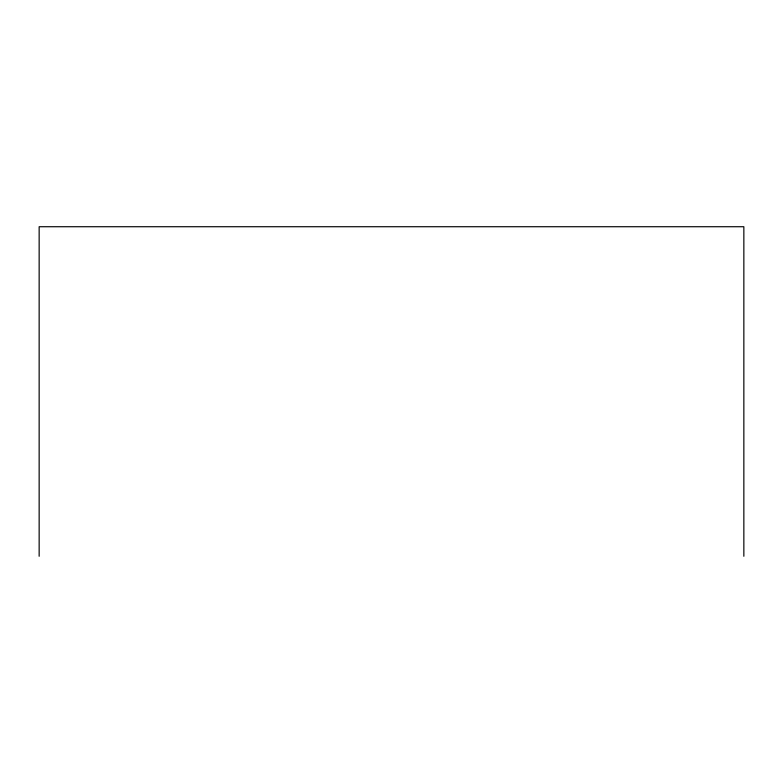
<?xml version="1.0" encoding="UTF-8"?>
<svg xmlns="http://www.w3.org/2000/svg" width="783" height="783" viewBox="0 0 783 783"><rect width="100%" height="100%" fill="white"/><g stroke="black" fill="none" stroke-linecap="round" stroke-linejoin="round"><path stroke-width="1.17" d="M743.85 556.273L743.85 226.727L39.15 226.727L39.15 556.273"/></g></svg>
